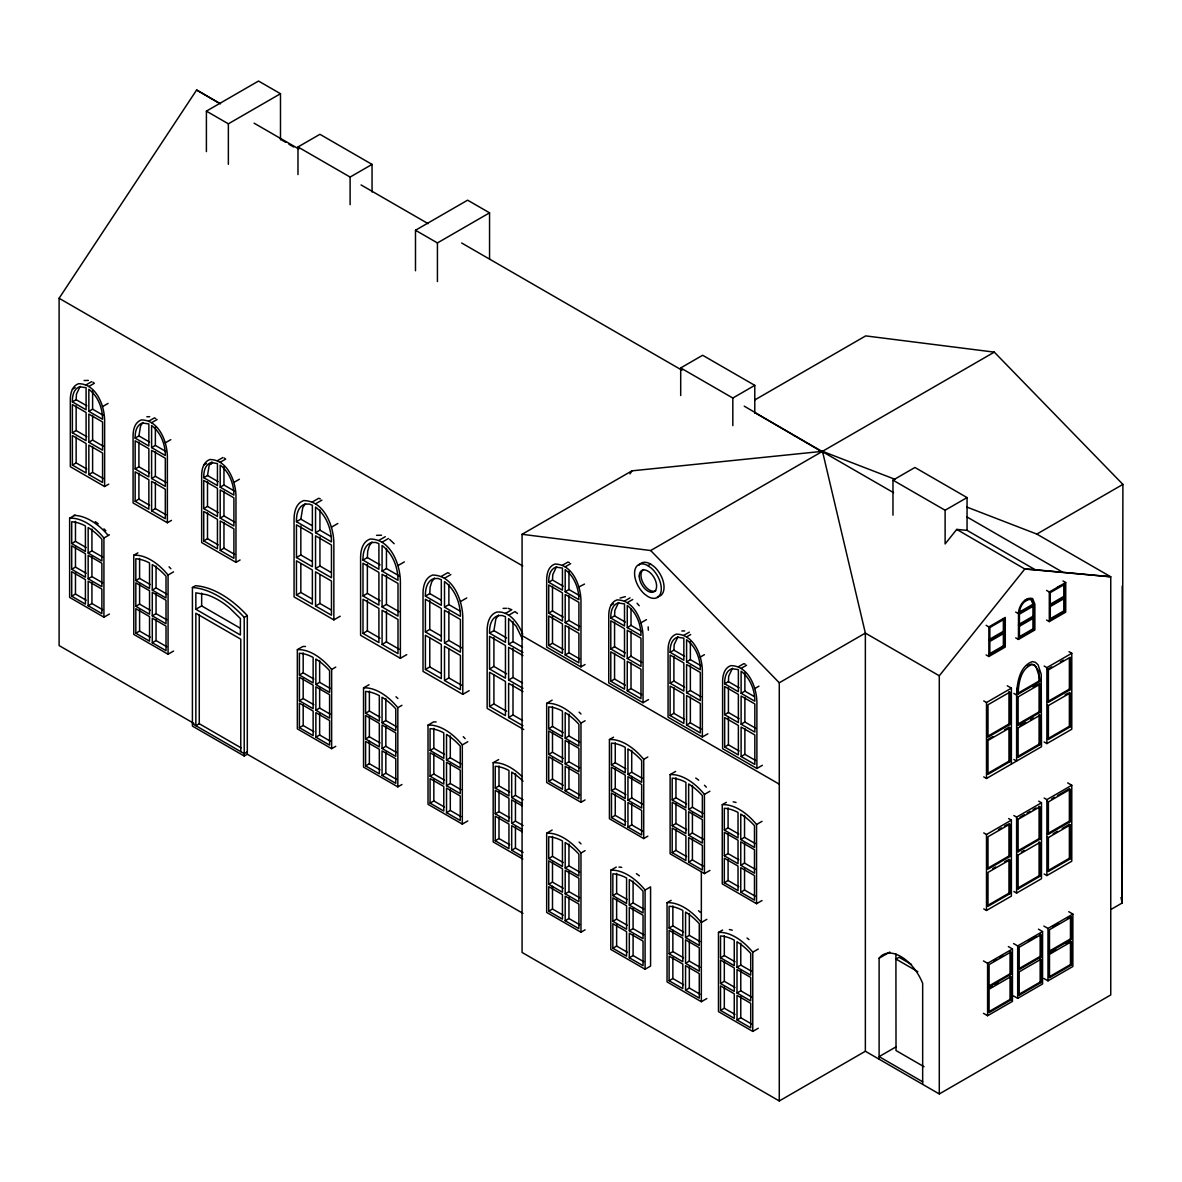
<?xml version="1.0" encoding="UTF-8"?>
<svg xmlns="http://www.w3.org/2000/svg" width="1182" height="1182" viewBox="0 0 1182 1182"><rect width="100%" height="100%" fill="white"/><g stroke="black" fill="none" stroke-linecap="round" stroke-linejoin="round"><path stroke-width="1.5" d="M754.781 399.944L865.697 335.895L994.298 352.133L1122.9 484.398L1122.22 902.959L1111.139 909.357M1018.101 694.159C1018.47 683.595 1020.509 668.584 1032.004 664.58L1034.738 665.259L1038.771 671.169L1039.997 681.526L1018.101 694.159L1017.185 693.642L1017.392 687.835M1013.861 759.494L1016.609 761.075L1016.609 695.031C1017.037 683.019 1019.46 666.146 1032.388 661.595L1035.476 662.363L1038.106 664.89L1041.224 674.39L1041.49 746.714L986.497 778.465L983.749 776.884M72.383 401.865C72.235 396.162 73.52 388.893 79.622 386.75L86.094 387.711L86.094 409.785L72.383 401.865L76.15 399.679L76.446 394.167L80.199 386.322M135.147 438.094C134.984 432.39 136.27 425.121 142.387 422.979L148.858 423.939L148.858 446.013L135.147 438.094L138.915 435.922L140.584 425.83L142.963 422.55M203.732 477.691C203.585 471.987 204.855 464.733 210.972 462.576L217.444 463.536L217.444 485.61L203.732 477.691L207.5 475.519L209.17 465.427L211.548 462.147M296.46 521.676C296.283 515.071 297.775 506.635 304.867 504.153L309.241 504.049L312.373 505.261L312.373 530.866L296.46 521.676L300.834 519.149L302.784 507.447L305.532 503.65M362.992 560.091C362.815 553.471 364.307 545.05 371.384 542.553L375.773 542.449L378.905 543.676L378.905 569.281L362.992 560.091L367.366 557.564L367.705 551.167L369.301 545.862L372.064 542.065M425.402 596.127C425.225 589.508 426.717 581.086 433.809 578.589L438.182 578.486L441.314 579.712L441.314 605.302L425.402 596.127L429.775 593.6L430.115 587.203L431.726 581.899L434.474 578.101M489.54 633.153C489.363 626.534 490.855 618.112 497.932 615.615L502.306 615.512L505.453 616.723L505.453 642.328L489.54 633.153L493.913 630.627L495.849 618.925L498.612 615.128M548.729 582.238C548.581 576.535 549.852 569.266 555.968 567.124L562.44 568.084L562.44 590.158L548.729 582.238L552.496 580.052L552.792 574.541L556.545 566.695M610.798 618.068C610.651 612.365 611.936 605.095 618.038 602.953L624.51 603.913L624.51 625.987L610.798 618.068L614.566 615.896L614.862 610.37L618.614 602.524M670.12 652.316C669.972 646.628 671.258 639.359 677.375 637.216L683.846 638.177L683.846 660.236L670.12 652.316L673.903 650.144L674.183 644.633L677.951 636.788M724.655 683.802C724.507 678.099 725.792 670.844 731.894 668.687L738.366 669.647L738.366 691.721L724.655 683.802L728.422 681.63L728.718 676.104L732.471 668.258M1019.431 613.103C1019.401 606.839 1024.809 597.811 1031.945 599.762L1033.881 604.756L1019.431 613.103L1018.515 612.572L1032.965 604.238L1033.881 604.756M744.246 406.165L823.322 452.662M193.907 723.399L59.1 645.564L59.1 298.278L196.626 89.995L220.561 103.824M629.976 473.879L631.986 470.835L822.48 451.332L895.276 479.434M210.884 464.437L212.479 462.251M631.986 470.835L522.075 534.294L522.075 952.456L779.278 1100.959L865.357 1051.256L939.291 1093.956L1110.755 994.948L1110.755 576.786L1035.196 569.724L967.053 530.378L956.74 529.403L945.112 543.942L945.112 510.24L892.971 480.158L892.971 515.189M939.291 1093.956L939.291 675.779L1024.824 569L1035.196 569.724M206.407 151.621L206.407 111.138L258.533 81.041L280.489 93.718L280.489 139.712M206.407 111.138L228.362 123.814L280.489 93.718M297.982 174.581L297.982 146.967L319.923 134.305L372.049 164.401L372.049 192.001M297.982 146.967L350.108 177.064L372.049 164.401M72.383 389.173L75.131 387.593M86.094 384.859L91.59 381.683M88.842 386.44L94.338 383.278L92.964 382.214M88.842 411.366L102.568 419.285C102.568 408.056 98.017 396.147 88.842 389.292L88.842 411.366L92.61 409.194L103.292 415.34M102.568 406.593L108.05 403.431M415.488 270.737L415.488 230.254L467.614 200.172L489.555 212.834L489.555 258.843M72.383 432.745L86.094 440.664L86.094 412.488L72.383 404.569L72.383 432.745L76.15 430.573L86.818 436.734M88.842 442.26L102.568 450.179L102.568 421.989L88.842 414.069L88.842 442.26L92.61 440.073L103.292 446.235M415.488 230.254L437.429 242.931L489.555 212.834M72.383 465.058L86.094 472.977L86.094 443.516L72.383 435.597L72.383 465.058L76.15 462.886L86.818 469.047M148.858 421.088L154.34 417.926L155.714 418.458M151.606 422.668L157.088 419.507M88.842 474.573L102.568 482.492L102.568 453.031L88.842 445.097L88.842 474.573L92.61 472.386L103.292 478.547M151.606 447.594L165.317 455.513C165.332 444.284 160.767 432.39 151.606 425.52L151.606 447.594L155.374 445.422L166.041 451.583M165.317 442.836L170.814 439.66M104.622 486.526L104.622 420.467C104.489 405.411 96.141 383.751 78.603 383.692C71.688 386.056 70.181 394.241 70.329 400.668L70.329 466.727L104.622 486.526L108.729 484.147M135.147 468.988L148.858 476.907L148.858 448.717L135.147 440.797L135.147 468.988L138.915 466.801L149.582 472.963M109.424 614.034L103.927 617.196L69.635 597.398L69.635 518.204L75.131 515.042M151.606 478.488L165.317 486.408L165.317 458.232L151.606 450.312L151.606 478.488L155.374 476.302L166.041 482.463M135.147 501.301L148.858 509.22L148.858 479.759L135.147 471.84L135.147 501.301L138.915 499.114L149.582 505.275M203.732 465.014L206.466 463.418M71.703 543.543L85.414 551.462L85.414 525.99L84.203 525.325A51.727 29.86 60 0 0 71.703 521.764L71.703 543.543L75.471 541.371L86.138 547.532M217.444 460.685L222.94 457.523M220.192 462.265L225.673 459.104L224.299 458.055M69.635 518.204A49.792 28.737 60 0 1 103.927 538.002L109.424 534.84M151.606 510.801L165.317 518.721L165.317 489.259L151.606 481.34L151.606 510.801L155.374 508.615L166.041 514.776M88.162 553.058L101.874 560.977L101.874 539.199A51.727 29.86 60 0 0 89.374 528.324L88.162 527.571L88.162 553.058L91.93 550.871L102.598 557.032M71.703 569.296L85.414 577.215L85.414 553.723L71.703 545.803L71.703 569.296L75.471 567.109L86.138 573.27M220.192 487.191L233.903 495.11C233.918 483.881 229.352 471.987 220.192 465.117L220.192 487.191L223.959 485.019L234.627 491.18M233.903 482.433L239.399 479.257M167.371 522.754L167.371 456.71C167.238 441.654 158.905 419.994 141.352 419.92C134.453 422.299 132.945 430.47 133.078 436.912L133.078 502.956L167.371 522.754L171.493 520.375M203.732 508.585L217.444 516.504L217.444 488.329L203.732 480.409L203.732 508.585L207.5 506.398L218.168 512.56M88.162 578.796L101.874 586.715L101.874 563.223L88.162 555.304L88.162 578.796L91.93 576.609L102.598 582.77M173.547 651.06L168.066 654.222L133.773 634.424L133.773 555.23L137.88 552.851M71.703 596.216L85.414 604.135L85.414 579.579L71.703 571.66L71.703 596.216L75.471 594.044L86.138 600.205M220.192 518.085L233.903 526.005L233.903 497.829L220.192 489.909L220.192 518.085L223.959 515.913L234.627 522.06M88.162 605.716L101.874 613.635L101.874 589.094L88.162 581.175L88.162 605.716L91.93 603.544L102.598 609.705M203.732 540.898L217.444 548.817L217.444 519.356L203.732 511.437L203.732 540.898L207.5 538.711L218.168 544.872M135.827 580.569L149.538 588.488L149.538 563.001L148.326 562.351A51.727 29.86 60 0 0 135.827 558.79L135.827 580.569L139.594 578.397L150.262 584.558M133.773 555.23A49.792 28.737 60 0 1 168.066 575.028L173.547 571.866M220.192 550.398L233.903 558.318L233.903 528.856L220.192 520.937L220.192 550.398L223.959 548.226L234.627 554.373M152.286 590.084L166.012 598.003L166.012 576.21A51.727 29.86 60 0 0 153.512 565.351L152.286 564.597L152.286 590.084L156.054 587.897L166.736 594.058M312.373 501.951L318.741 498.272L320.322 498.893M135.827 606.307L149.538 614.226L149.538 590.749L135.827 582.829L135.827 606.307L139.594 604.135L150.262 610.296M315.55 503.783L321.918 500.119M247.304 754.219L244.216 756.007L192.415 726.103L192.415 587.498L195.503 585.725A90.334 52.156 60 0 1 247.304 615.63L247.304 754.219L522.902 913.346M235.972 562.351L235.972 496.307C235.824 481.251 227.491 459.591 209.938 459.517C203.038 461.896 201.531 470.081 201.664 476.509L201.664 542.553L235.972 562.351L240.079 559.987M152.286 615.822L166.012 623.741L166.012 600.249L152.286 592.33L152.286 615.822L156.054 613.635L166.736 619.796M135.827 633.242L149.538 641.161L149.538 616.605L135.827 608.686L135.827 633.242L139.594 631.07L150.262 637.216M315.55 532.698L331.462 541.888C331.477 528.856 326.188 515.057 315.55 507.093L315.55 532.698L319.938 530.171L331.063 536.598M331.462 527.172L337.83 523.493M195.843 609.277L240.389 635L240.389 618.555L229.544 607.932A72.944 42.109 60 0 0 206.702 594.738L195.843 592.832L195.843 609.277L201.664 605.923L239.857 627.967M296.46 557.505L312.373 566.695L312.373 534.013L296.46 524.823L296.46 557.505L300.834 554.979L311.974 561.406M152.286 642.742L166.012 650.661L166.012 626.105L152.286 618.186L152.286 642.742L156.054 640.57L166.736 646.731M315.55 568.527L331.462 577.717L331.462 545.035L315.55 535.845L315.55 568.527L319.938 566.001L331.063 572.428M192.415 587.498A90.334 52.156 60 0 1 244.216 617.403L247.304 615.63M378.905 540.366L385.273 536.687M680.699 395.542L680.699 367.942L702.64 355.265L754.781 385.362L754.781 412.961M382.082 542.198L388.45 538.519M296.46 594.989L312.373 604.179L312.373 570.005L296.46 560.815L296.46 594.989L300.834 592.463L311.974 598.89M315.55 606.011L331.462 615.201L331.462 581.027L315.55 571.837L315.55 606.011L319.938 603.485L331.063 609.912M382.082 571.113L397.994 580.303C398.009 567.271 392.72 553.471 382.082 545.508L382.082 571.113L386.455 568.586L399.191 575.93M397.994 565.587L404.362 561.908M362.992 595.92L378.905 605.11L378.905 572.413L362.992 563.223L362.992 595.92L367.366 593.394L380.102 600.737M333.856 619.885L333.856 543.262C333.693 525.798 324.016 500.68 303.671 500.592C295.663 503.355 293.904 512.84 294.067 520.302L294.067 596.925L333.856 619.885L340.224 616.206M680.699 367.942L732.825 398.038L754.781 385.362M335.762 746.3L331.64 748.679L297.347 728.866L297.347 649.672L302.843 646.51A49.792 28.737 60 0 1 305.503 646.495M382.082 606.942L397.994 616.132L397.994 583.435L382.082 574.26L382.082 606.942L386.455 604.416L399.191 611.759M441.314 576.402L447.683 572.723L449.278 573.344M444.506 578.234L450.859 574.555M241.098 747.881L199.27 723.724L195.843 725.704L195.843 613.236L240.773 639.181L240.773 751.649M362.992 633.404L378.905 642.594L378.905 608.405L362.992 599.23L362.992 633.404L367.366 630.878L380.102 638.221M299.415 675.011L313.127 682.93L313.127 657.458L311.915 656.793A51.727 29.86 60 0 0 299.415 653.232L299.415 675.011L303.183 672.839L313.851 679M297.347 649.672A49.792 28.737 60 0 1 331.64 669.47L335.762 667.091M444.506 607.149L460.419 616.339C460.419 603.293 455.129 589.493 444.506 581.544L444.506 607.149L448.879 604.623L460.02 611.05M382.082 644.426L397.994 653.616L397.994 619.442L382.082 610.252L382.082 644.426L386.455 641.9L399.191 649.243M315.875 684.526L329.586 692.445L329.586 670.667A51.727 29.86 60 0 0 317.086 659.792L315.875 659.039L315.875 684.526L319.642 682.339L330.31 688.5M460.419 601.623L466.772 597.944M299.415 700.763L313.127 708.683L313.127 685.191L299.415 677.271L299.415 700.763L303.183 698.577L313.851 704.738M425.402 631.956L441.314 641.146L441.314 608.449L425.402 599.259L425.402 631.956L429.775 629.43L440.916 635.857M400.388 658.3L400.388 581.677C400.225 564.213 390.548 539.081 370.202 539.007C362.194 541.755 360.436 551.255 360.599 558.717L360.599 635.325L400.388 658.3L406.756 654.621M562.44 565.232L567.936 562.056L569.31 562.588M315.875 710.264L329.586 718.183L329.586 694.691L315.875 686.772L315.875 710.264L319.642 708.077L330.31 714.238M565.188 566.813L570.67 563.637M247.304 751.855L244.216 753.628L192.415 723.724M401.954 784.508L397.832 786.887L363.539 767.088L363.539 687.88L369.02 684.718M444.506 642.978L460.419 652.168L460.419 619.471L444.506 610.296L444.506 642.978L448.879 640.452L461.601 647.795M299.415 727.684L313.127 735.603L313.127 711.047L299.415 703.127L299.415 727.684L303.183 725.512L313.851 731.673M505.453 613.414L511.806 609.749L508.053 608.287M508.629 615.261L514.997 611.582L517.494 613.502M425.402 669.44L441.314 678.616L441.314 644.441L425.402 635.266L425.402 669.44L429.775 666.914L440.916 673.341M565.188 591.739L578.899 599.658C578.914 588.414 574.349 576.52 565.188 569.665L565.188 591.739L568.956 589.552L579.623 595.713M315.875 737.184L329.586 745.103L329.586 720.562L315.875 712.643L315.875 737.184L319.642 735.012L330.31 741.173M578.899 586.966L584.499 584.071M365.593 713.234L379.319 721.153L379.319 695.666L378.092 695.016A51.727 29.86 60 0 0 365.593 691.455L365.593 713.234L369.375 711.047L380.043 717.208M522.075 534.294L650.676 550.531L994.298 352.133M548.729 613.118L562.44 621.038L562.44 592.862L548.729 584.942L548.729 613.118L552.496 610.946L563.164 617.107M444.506 680.463L460.419 689.653L460.419 655.478L444.506 646.288L444.506 680.463L448.879 677.936L461.601 685.279M363.539 687.88A49.792 28.737 60 0 1 397.832 707.693L401.954 705.314M522.607 639.418L516.135 626.135L508.629 618.57L508.629 644.175L513.003 641.649L522.547 647.16M647.825 565.617L651.282 568.114A18.912 10.919 60 0 1 661.196 590.675A18.912 10.919 60 0 1 648.032 596.615L644.574 594.118A18.912 10.919 60 0 1 634.66 571.556A18.912 10.919 60 0 1 647.825 565.617L650.676 564.11L654.03 566.518A18.912 10.919 60 0 1 663.915 585.046A18.912 10.919 60 0 1 657.443 596.762M382.052 722.734L395.778 730.653L395.778 708.875A51.727 29.86 60 0 0 383.278 698.001L382.052 697.247L382.052 722.734L385.834 720.562L396.502 726.708M565.188 622.618L578.899 630.538L578.899 602.362L565.188 594.443L565.188 622.618L568.956 620.447L579.623 626.608M365.593 738.972L379.319 746.891L379.319 723.414L365.593 715.494L365.593 738.972L369.375 736.785L380.043 742.946M489.54 668.982L505.453 678.158L505.453 645.475L489.54 636.285L489.54 668.982L493.913 666.456L506.635 673.799M610.798 605.391L613.547 603.795M462.797 694.336L462.797 617.713C462.635 600.249 452.972 575.117 432.612 575.043C424.604 577.791 422.861 587.291 423.023 594.738L423.023 671.361L462.797 694.336L469.165 690.657M624.51 601.062L630.006 597.9M548.729 645.431L562.44 653.351L562.44 623.889L548.729 615.97L548.729 645.431L552.496 643.259L563.164 649.42M627.258 602.643L632.754 599.481M382.052 748.472L395.778 756.391L395.778 732.914L382.052 724.994L382.052 748.472L385.834 746.3L396.502 752.461M467.791 820.943L462.31 824.105L428.017 804.307L428.017 725.113L433.498 721.936A49.792 28.737 60 0 1 436.158 721.936M522.946 655.582L508.629 647.308L508.629 680.005L513.003 677.478L522.547 682.989M365.593 765.892L379.319 773.811L379.319 749.27L365.593 741.35L365.593 765.892L369.375 763.72L380.043 769.881M565.188 654.931L578.899 662.851L578.899 633.389L565.188 625.47L565.188 654.931L568.956 652.76L579.623 658.921M489.54 706.467L505.453 715.642L505.453 681.467L489.54 672.277L489.54 706.467L493.913 703.94L506.635 711.283M627.258 627.568L640.984 635.488C640.984 624.259 636.433 612.365 627.258 605.494L627.258 627.568L631.025 625.396L641.708 631.557M640.984 622.811L646.465 619.634M892.971 480.158L914.927 467.481L967.053 497.578L967.053 530.378M382.052 775.407L395.778 783.326L395.778 758.77L382.052 750.851L382.052 775.407L385.834 773.22L396.502 779.381M430.071 750.452L443.782 758.371L443.782 732.884L442.57 732.234A51.727 29.86 60 0 0 430.071 728.673L430.071 750.452L433.838 748.28L444.506 754.441M610.798 648.962L624.51 656.882L624.51 628.691L610.798 620.772L610.798 648.962L614.566 646.776L625.234 652.937M580.968 666.899L580.968 600.84C580.82 585.784 572.487 564.124 554.934 564.065C548.034 566.429 546.527 574.615 546.675 581.042L546.675 647.101L580.968 666.899L585.075 664.52M522.946 691.573L508.629 683.314L508.629 717.489L513.003 714.962L522.547 720.473M428.017 725.113A49.792 28.737 60 0 1 462.31 744.911L467.791 741.735M446.53 759.952L460.241 767.872L460.241 746.093A51.727 29.86 60 0 0 447.742 735.219L446.53 734.465L446.53 759.952L450.298 757.78L460.965 763.941M585.075 799.948L580.968 802.327L546.675 782.528L546.675 703.334L552.157 700.158M627.258 658.463L640.984 666.382L640.984 638.206L627.258 630.287L627.258 658.463L631.025 656.276L641.708 662.437M430.071 776.19L443.782 784.109L443.782 760.632L430.071 752.712L430.071 776.19L433.838 774.018L444.506 780.179M683.846 635.31L689.328 632.148M686.594 636.906L690.702 634.527M610.798 681.275L624.51 689.195L624.51 659.733L610.798 651.814L610.798 681.275L614.566 679.089L625.234 685.25M446.53 785.69L460.241 793.61L460.241 770.132L446.53 762.213L446.53 785.69L450.298 783.518L460.965 789.679M548.729 728.673L562.44 736.593L562.44 711.106L561.228 710.456A51.727 29.86 60 0 0 548.729 706.895L548.729 728.673L552.496 726.487L563.164 732.648M522.784 859.033L493.175 841.924L493.175 762.73L498.656 759.553M430.071 803.125L443.782 811.044L443.782 786.488L430.071 778.569L430.071 803.125L433.838 800.938L444.506 807.099M627.258 690.776L640.984 698.695L640.984 669.234L627.258 661.314L627.258 690.776L631.025 688.604L641.708 694.75M945.112 510.24L967.053 497.578M686.594 661.831L700.305 669.751C700.32 658.507 695.755 646.613 686.594 639.758L686.594 661.831L690.362 659.645L701.029 665.806M546.675 703.334A49.792 28.737 60 0 1 580.968 723.133L585.075 720.754M700.305 657.059L704.428 654.68M565.188 738.174L578.899 746.093L578.899 724.315A51.727 29.86 60 0 0 566.4 713.44L565.188 712.687L565.188 738.174L568.956 736.002L579.623 742.163M670.12 683.211L683.846 691.13L683.846 662.954L670.12 655.035L670.12 683.211L673.903 681.039L684.57 687.185M446.53 812.625L460.241 820.544L460.241 795.988L446.53 788.069L446.53 812.625L450.298 810.453L460.965 816.599M548.729 754.412L562.44 762.331L562.44 738.853L548.729 730.934L548.729 754.412L552.496 752.24L563.164 758.386M495.228 788.069L508.94 795.988L508.94 770.501L507.728 769.851A51.727 29.86 60 0 0 495.228 766.291L495.228 788.069L498.996 785.897L509.664 792.058M643.038 702.729L643.038 636.684C642.905 621.629 634.557 599.968 617.019 599.895C610.104 602.273 608.597 610.444 608.745 616.886L608.745 682.93L643.038 702.729L648.519 699.567M686.594 692.711L700.305 700.63L700.305 672.455L686.594 664.535L686.594 692.711L690.362 690.539L701.029 696.7M565.188 763.912L578.899 771.831L578.899 748.354L565.188 740.434L565.188 763.912L568.956 761.74L579.623 767.901M647.839 836.176L643.717 838.555L609.424 818.757L609.424 739.563L613.547 737.184M523.005 781.199A51.727 29.86 60 0 0 512.914 772.851L511.688 772.097L511.688 797.569L515.455 795.397L523.079 799.8M738.366 666.796L743.862 663.634L745.236 664.166M741.114 668.377L746.61 665.215M548.729 781.332L562.44 789.266L562.44 764.71L548.729 756.79L548.729 781.332L552.496 779.16L563.164 785.321M495.228 813.807L508.94 821.726L508.94 798.249L495.228 790.33L495.228 813.807L498.996 811.635L509.664 817.796M670.12 715.524L683.846 723.443L683.846 693.982L670.12 686.062L670.12 715.524L673.903 713.352L684.57 719.498M565.188 790.847L578.899 798.766L578.899 774.21L565.188 766.291L565.188 790.847L568.956 788.66L579.623 794.821M611.478 764.902L625.204 772.821L625.204 747.334L623.978 746.684A51.727 29.86 60 0 0 611.478 743.123L611.478 764.902L615.261 762.73L625.928 768.891M522.355 805.991L511.688 799.83L511.688 823.322L515.455 821.135L523.079 825.538M741.114 693.302L754.84 701.222C754.84 689.993 750.289 678.099 741.114 671.228L741.114 693.302L744.882 691.13L754.027 696.405M686.594 725.024L700.305 732.943L700.305 703.482L686.594 695.563L686.594 725.024L690.362 722.852L701.029 729.013M754.84 688.545L758.947 686.166M495.228 840.742L508.94 848.661L508.94 824.105L495.228 816.186L495.228 840.742L498.996 838.555L509.664 844.716M609.424 739.563A49.792 28.737 60 0 1 643.717 759.361L647.839 756.982M779.278 1100.959L779.278 682.782L865.357 633.094L939.291 675.779M966.817 507.063L1036.821 534.087L1122.9 484.398M724.655 714.696L738.366 722.616L738.366 694.425L724.655 686.506L724.655 714.696L728.422 712.51L739.09 718.671M627.952 774.402L641.663 782.321L641.663 760.543A51.727 29.86 60 0 0 629.164 749.683L627.952 748.93L627.952 774.402L631.72 772.23L642.387 778.391M702.359 736.992L702.359 670.933C702.226 655.877 693.893 634.217 676.34 634.143C669.44 636.522 667.933 644.707 668.066 651.134L668.066 717.193L702.359 736.992L707.855 733.815M611.478 790.64L625.204 798.559L625.204 775.082L611.478 767.162L611.478 790.64L615.261 788.468L625.928 794.629M522.355 831.847L511.688 825.686L511.688 850.242L515.455 848.07L523.079 852.458M585.075 929.835L580.968 932.214L546.675 912.415L546.675 833.221L552.157 830.045M741.114 724.197L754.84 732.116L754.84 703.94L741.114 696.021L741.114 724.197L744.882 722.025L755.564 728.171M709.909 870.44L704.428 873.601L670.12 853.803L670.12 774.609L675.616 771.432M627.952 800.155L641.663 808.074L641.663 784.582L627.952 776.663L627.952 800.155L631.72 797.968L642.387 804.129M724.655 747.009L738.366 754.929L738.366 725.467L724.655 717.548L724.655 747.009L728.422 744.823L739.09 750.984M611.478 817.575L625.204 825.494L625.204 800.938L611.478 793.019L611.478 817.575L615.261 815.388L625.928 821.549M548.729 858.56L562.44 866.48L562.44 840.993L561.228 840.343A51.727 29.86 60 0 0 548.729 836.782L548.729 858.56L552.496 856.374L563.164 862.535M741.114 756.51L754.84 764.429L754.84 734.968L741.114 727.048L741.114 756.51L744.882 754.338L755.564 760.484M672.189 799.948L685.9 807.867L685.9 782.381L684.688 781.73A51.727 29.86 60 0 0 672.189 778.17L672.189 799.948L675.956 797.776L686.624 803.937M546.675 833.221A49.792 28.737 60 0 1 580.968 853.02L585.075 850.641M627.952 827.075L641.663 834.994L641.663 810.438L627.952 802.519L627.952 827.075L631.72 824.903L642.387 831.064M565.188 868.061L578.899 875.98L578.899 854.202A51.727 29.86 60 0 0 566.4 843.327L565.188 842.574L565.188 868.061L568.956 865.889L579.623 872.05M1046.558 590.409L1049.306 591.99L1065.721 582.519L1065.721 612.143L1049.306 621.614L1046.558 620.033M1057.521 587.41L1060.668 585.592M989.836 640.171L989.836 627.539L1004.286 619.191L1004.286 631.838L989.836 640.171L988.935 639.654L1003.37 631.306L1004.286 631.838M1064.731 584.292L1050.281 592.64L1050.281 605.273L1064.731 596.94L1064.731 584.292L1063.815 583.775L1063.815 596.408L1050.68 603.987M548.729 884.299L562.44 892.218L562.44 868.74L548.729 860.821L548.729 884.299L552.496 882.127L563.164 888.273M670.12 774.609A49.792 28.737 60 0 1 704.428 794.407L709.909 791.231M1033.881 605.819L1019.431 614.152L1019.431 625.145L1018.515 624.628L1032.965 616.28L1033.881 616.812L1033.881 605.819L1032.965 605.287L1032.965 616.28M756.894 768.463L756.894 702.418C756.761 687.363 748.413 665.702 730.875 665.629C723.96 668.007 722.453 676.178 722.601 682.62L722.601 748.664L756.894 768.463L762.375 765.301M688.648 809.448L702.359 817.368L702.359 795.589A51.727 29.86 60 0 0 689.86 784.715L688.648 783.962L688.648 809.448L692.416 807.276L703.083 813.438M990.235 640.171L994.18 637.896M995.495 637.128L996.81 636.374M998.125 635.62L1003.37 632.592L1003.37 645.8L988.935 654.134L989.836 654.665L1004.286 646.332L1004.286 633.109L989.836 641.457L989.836 654.665M1051.995 604.519L1055.94 602.244M1057.255 601.475L1062.5 598.447M1064.731 598.21L1050.281 606.558L1050.281 619.767L1064.731 611.434L1064.731 598.21L1063.815 597.693L1063.815 610.902L1050.68 618.482M672.189 825.686L685.9 833.606L685.9 810.128L672.189 802.209L672.189 825.686L675.956 823.514L686.624 829.675M1019.431 625.145L1033.881 616.812M1018.515 625.736L1019.431 626.268L1033.881 617.92L1033.881 629.415L1019.431 637.748L1018.515 637.216L1032.965 628.883L1033.881 629.415M565.188 893.799L578.899 901.718L578.899 878.241L565.188 870.321L565.188 893.799L568.956 891.627L579.623 897.788M762.035 900.536L756.554 903.698L722.261 883.9L722.261 804.706L726.369 802.327M610.798 870.233A49.792 28.737 60 0 1 645.091 890.046L650.573 886.869L650.573 966.063L645.091 969.24L610.798 949.442L610.798 870.233L616.28 867.071M988.861 656.512L1005.276 647.042L1005.276 617.418L988.861 626.888L988.861 656.512L986.113 654.931M1015.707 637.852L1018.441 639.432L1034.871 629.947L1034.871 604.194L1032.64 598.565C1024.558 596.363 1018.47 606.588 1018.441 613.665L1015.707 612.084M548.729 911.219L562.44 919.138L562.44 894.597L548.729 886.677L548.729 911.219L552.496 909.047L563.164 915.208M688.648 835.186L702.359 843.106L702.359 819.628L688.648 811.709L688.648 835.186L692.416 833.014L703.083 839.176M672.189 852.621L685.9 860.54L685.9 835.984L672.189 828.065L672.189 852.621L675.956 850.434L686.624 856.595M565.188 920.734L578.899 928.653L578.899 904.097L565.188 896.178L565.188 920.734L568.956 918.547L579.623 924.708M724.315 830.045L738.026 837.964L738.026 812.477L736.814 811.827A51.727 29.86 60 0 0 724.315 808.266L724.315 830.045L728.082 827.873L738.75 834.034M612.852 895.587L626.578 903.506L626.578 878.019L625.352 877.369A51.727 29.86 60 0 0 612.852 873.808L612.852 895.587L616.635 893.4L627.302 899.561M688.648 862.121L702.359 870.041L702.359 845.485L688.648 837.565L688.648 862.121L692.416 859.949L703.083 866.096M722.261 804.706A49.792 28.737 60 0 1 756.554 824.504L762.035 821.327M740.774 839.545L754.485 847.464L754.485 825.686A51.727 29.86 60 0 0 741.986 814.812L740.774 814.058L740.774 839.545L744.542 837.373L755.209 843.534M629.312 905.087L643.038 913.006L643.038 891.228A51.727 29.86 60 0 0 630.538 880.354L629.312 879.6L629.312 905.087L633.094 902.915L643.762 909.061M983.749 700.911L986.497 702.507L1011.378 688.146L1011.378 764.104M1044.149 666.042L1046.897 667.623L1071.778 653.262L1071.778 729.22L1046.897 743.581L1044.149 742M724.315 855.783L738.026 863.702L738.026 840.225L724.315 832.305L724.315 855.783L728.082 853.611L738.75 859.772M1051.744 666.884L1047.474 669.352L1048.39 669.884L1070.286 657.236L1070.286 689.653L1048.39 702.285L1047.474 701.753L1069.37 689.121L1070.286 689.653M1060.417 661.89L1063.401 660.162M612.852 921.325L626.578 929.244L626.578 905.767L612.852 897.847L612.852 921.325L616.635 919.138L627.302 925.299M1017.185 693.642L1039.081 680.995L1039.997 681.526M1033.112 687.156L1037.589 684.57M1018.101 696.878L1039.997 684.23L1039.997 712.406L1018.101 725.054L1017.185 724.522L1017.185 696.346L1018.101 696.878L1018.101 725.054M706.821 998.539L701.34 1001.715L667.047 981.902L667.047 902.708L671.154 900.329M740.774 865.283L754.485 873.202L754.485 849.725L740.774 841.806L740.774 865.283L744.542 863.111L755.209 869.272M629.312 930.825L643.038 938.744L643.038 915.267L629.312 907.348L629.312 930.825L633.094 928.653L643.762 934.814M724.315 882.718L738.026 890.637L738.026 866.081L724.315 858.162L724.315 882.718L728.082 880.531L738.75 886.692M612.852 948.245L626.578 956.164L626.578 931.623L612.852 923.703L612.852 948.245L616.635 946.073L627.302 952.234M987.073 736.637L1008.97 723.99L1009.886 724.522L1009.886 692.12L987.989 704.753L987.989 737.154L1009.886 724.522M987.073 739.917L992.762 736.622M1004.7 729.737L1008.97 727.27L1009.886 727.802L1009.886 761.681L987.989 774.313L987.989 740.434L1009.886 727.802M1065.1 694.853L1067.952 693.213M1047.474 705.033L1048.39 705.565L1070.286 692.933L1070.286 726.812L1048.39 739.444L1047.474 738.913L1069.37 726.28L1070.286 726.812M1017.185 724.522L1039.081 711.889L1039.997 712.406M669.101 928.047L682.812 935.967L682.812 910.495L681.6 909.83A51.727 29.86 60 0 0 669.101 906.269L669.101 928.047L672.868 925.875L683.536 932.037M1020.022 725.733L1025.71 722.453M1030.541 719.661L1033.393 718.021M1018.101 727.905L1039.997 715.258L1039.997 744.719L1018.101 757.367L1017.185 756.835L1017.185 727.373L1018.101 727.905L1018.101 757.367M740.774 892.218L754.485 900.137L754.485 875.581L740.774 867.662L740.774 892.218L744.542 890.031L755.209 896.192M629.312 957.76L643.038 965.679L643.038 941.123L629.312 933.204L629.312 957.76L633.094 955.573L643.762 961.734M706.821 919.345L701.34 922.507A49.792 28.737 60 0 0 667.047 902.708M685.56 937.562L699.271 945.482L699.271 923.703A51.727 29.86 60 0 0 686.772 912.829L685.56 912.076L685.56 937.562L689.328 935.376L699.995 941.537M669.101 953.8L682.812 961.72L682.812 938.227L669.101 930.308L669.101 953.8L672.868 951.613L683.536 957.775M987.073 773.796L1008.97 761.149L1009.886 761.681M1017.185 756.835L1039.081 744.202L1039.997 744.719M758.268 1028.237L752.771 1031.413L718.479 1011.615L718.479 932.406L722.601 930.027M685.56 963.3L699.271 971.22L699.271 947.728L685.56 939.808L685.56 963.3L689.328 961.114L699.995 967.275M669.101 980.72L682.812 988.64L682.812 964.084L669.101 956.164L669.101 980.72L672.868 978.548L683.536 984.709M720.532 957.76L734.258 965.679L734.258 940.192L733.032 939.527A51.727 29.86 60 0 0 720.532 935.967L720.532 957.76L724.315 955.573L734.982 961.734M685.56 990.221L699.271 998.14L699.271 973.599L685.56 965.679L685.56 990.221L689.328 988.049L699.995 994.21M718.479 932.406A49.792 28.737 60 0 1 752.771 952.204L758.268 949.043M737.007 967.26L750.718 975.18L750.718 953.401A51.727 29.86 60 0 0 738.218 942.527L737.007 941.773L737.007 967.26L740.774 965.073L751.442 971.235M720.532 983.498L734.258 991.417L734.258 967.925L720.532 960.006L720.532 983.498L724.315 981.311L734.982 987.472M983.749 832.911L986.497 834.507L1011.378 820.131L1011.378 896.104L986.497 910.465L983.749 908.869M1013.861 815.536L1016.609 817.117L1041.49 802.755L1041.49 878.714L1016.609 893.075L1013.861 891.494M1044.149 798.042L1046.897 799.623L1071.778 785.262L1071.778 861.22L1046.897 875.581L1044.149 874M998.524 829.616L1001.509 827.888M1004.493 826.174L1007.478 824.445M1020.022 817.205L1024.292 814.738M1027.128 813.098L1030.113 811.369M1033.112 809.655L1036.097 807.927M1051.744 798.884L1054.58 797.244M1057.432 795.604L1069.37 788.719L1069.37 821.121L1047.474 833.753L1048.39 834.285L1070.286 821.653L1070.286 789.236L1048.39 801.884L1047.474 801.352M1018.101 819.362L1039.997 806.73L1039.997 839.131L1018.101 851.779L1017.185 851.247L1017.185 818.845L1018.101 819.362L1018.101 851.779M737.007 992.998L750.718 1000.918L750.718 977.44L737.007 969.521L737.007 992.998L740.774 990.812L751.442 996.973M720.532 1010.418L734.258 1018.337L734.258 993.796L720.532 985.862L720.532 1010.418L724.315 1008.246L734.982 1014.407M987.073 868.637L1008.97 855.99L1009.886 856.522L1009.886 824.12L987.989 836.753L987.989 869.154L1009.886 856.522M1017.185 851.247L1039.081 838.614L1039.997 839.131M992.762 868.622L995.599 866.982M1004.7 861.737L1007.537 860.097M1021.455 852.059L1024.292 850.419M1053.162 833.753L1057.432 831.286M1062.263 828.493L1069.37 824.401L1070.286 824.918L1070.286 858.812L1048.39 871.444L1047.474 870.912L1069.37 858.28L1070.286 858.812M1018.101 855.059L1039.997 842.411L1039.997 876.29L1018.101 888.938L1017.185 888.406L1017.185 854.527L1018.101 855.059L1018.101 888.938M1047.474 837.033L1048.39 837.565L1070.286 824.918M737.007 1019.918L750.718 1027.838L750.718 1003.296L737.007 995.377L737.007 1019.918L740.774 1017.746L751.442 1023.908M879.113 1059.205L879.113 958.233L889.81 952.057M987.073 905.796L1008.97 893.149L1009.886 893.681L1009.886 859.802L987.989 872.434L987.989 906.313L1009.886 893.681M1017.185 888.406L1039.081 875.773L1039.997 876.29M983.468 960.936L987.591 963.315L1012.457 948.954L1012.457 1001.361L987.591 1015.722L983.468 1013.343M1013.58 943.546L1017.687 945.925L1042.568 931.564L1042.568 983.971L1017.687 998.332L1013.58 995.968M1043.869 926.067L1047.991 928.431L1072.872 914.07L1072.872 966.492L1047.991 980.853L1043.869 978.474M993.855 960.789L996.692 959.149M999.603 957.464L1002.587 955.736M1028.222 940.946L1035.683 936.632M1052.837 926.732L1058.511 923.452M1067.479 918.281L1070.464 916.552L1071.365 917.084L1071.365 939.439L1049.483 952.086L1049.483 929.717L1071.365 917.084M1018.278 946.679L1019.194 947.21L1041.076 934.578L1041.076 956.932L1019.194 969.58L1018.278 969.048L1040.16 956.401L1041.076 956.932M988.167 986.423L1010.049 973.791L1010.965 974.323L1010.965 951.953L989.083 964.601L989.083 986.955L1010.965 974.323M1048.567 951.554L1070.464 938.922L1071.365 939.439M988.167 988.699L992.422 986.231M995.274 984.591L998.11 982.951M1048.567 953.815L1055.674 949.722M1066.194 943.635L1070.464 941.182L1070.464 964.556L1048.567 977.204M1018.278 971.308L1019.194 971.84L1041.076 959.193L1041.076 982.582L1019.194 995.214L1018.278 994.683L1040.16 982.05L1041.076 982.582M895.912 1046.927L879.113 1056.634L922.669 1081.781M988.167 1012.073L1010.049 999.425L1010.965 999.957L1010.965 976.583L989.083 989.216L989.083 1012.605L1010.965 999.957M1071.365 965.088L1049.483 977.721L1049.483 954.347L1071.365 941.714L1071.365 965.088L1070.464 964.556M620.092 598.033L625.352 596.674M1027.69 598.875L1031.029 599.23L1032.965 604.238M84.085 380.515L88.355 380.427M146.849 416.758L149.686 416.699M376.57 535.328L381.52 535.224M503.104 608.39L506.413 608.316M681.822 630.981L684.673 630.922M1031.088 664.048L1033.822 664.742L1036.141 666.988L1038.86 675.439L1039.081 680.995M754.722 412.636L893.562 492.672M1036.821 534.087L1110.755 576.786L1024.824 569L956.74 529.403M966.61 516.741L1062.263 571.97M1062.973 580.938L1065.721 582.519M254.1 123.179L298.795 148.991M361.071 184.939L428.12 223.649M461.66 243.004L681.984 370.217M1063.815 596.408L1064.731 596.94M1063.815 610.902L1064.731 611.434M1026.404 599.422L1027.321 599.939M1025.09 600.175L1026.006 600.707M1033.881 617.92L1032.965 617.388L1032.965 628.883M1069.03 651.681L1071.778 653.262M1004.286 619.191L1003.37 618.674L1003.37 631.306M986.113 625.308L989.836 627.539M1003.37 645.8L1004.286 646.332M1029.123 664.668L1030.039 665.2M1027.128 665.821L1028.044 666.338M1039.997 684.23L1039.081 683.698L1039.081 711.889M1007.256 685.767L1011.378 688.146M1013.861 693.435L1016.609 695.031M1039.997 715.258L1039.081 714.741L1039.081 744.202M1067.656 782.883L1071.778 785.262M1038.742 801.174L1041.49 802.755M1069.37 821.121L1070.286 821.653M1008.63 818.55L1011.378 820.131M552.496 580.052L563.164 586.213M614.566 615.896L625.234 622.057M673.903 650.144L684.57 656.306M728.422 681.63L739.09 687.791M59.1 298.278L522.784 565.986M1068.75 911.691L1072.872 914.07M1038.461 929.185L1042.568 931.564M522.075 635.665L779.278 784.168M300.834 519.149L311.974 525.576M367.366 557.564L380.102 564.907M429.775 593.6L440.916 600.028M493.913 630.627L506.635 637.97M508.629 644.175L522.946 652.434M76.15 399.679L86.818 405.84M138.915 435.922L149.582 442.083M207.5 475.519L218.168 481.68M1008.349 946.575L1012.457 948.954M508.629 680.005L522.946 688.264M508.629 717.489L522.946 725.748M523.744 729.516L487.147 708.387L487.147 631.764C486.984 624.303 488.727 614.817 496.75 612.069C509.605 610.754 518.337 623.638 522.74 634.099M911.558 964.482L899.088 957.287L896.015 959.075L917.808 971.663M511.688 797.569L522.355 803.73M511.688 823.322L522.355 829.468M924.043 1066.74L896.015 1050.547L895.912 953.992M511.688 850.242L522.355 856.403M196.626 89.995L218.892 103.07M280.947 139.535L285.719 142.342M288.896 144.204L293.668 147.011M389.705 539.48L394.182 543.72M650.676 550.531L779.278 682.782M637.054 603.219L639.181 605.716M822.48 451.332L865.357 633.094L865.357 1051.256M1120.964 897.581L1122.22 902.959L1122.22 586.169M648.164 626.888L648.342 630.198M1070.464 916.552L1070.464 938.922M1069.37 658.507L1069.37 689.121M1069.37 692.401L1069.37 726.28M1069.37 824.401L1069.37 858.28M1049.306 591.99L1049.306 621.614M1048.39 669.884L1048.39 702.285M1048.39 705.565L1048.39 739.444M1048.39 801.884L1048.39 834.285M1048.39 837.565L1048.39 871.444M1047.991 928.431L1047.991 980.853M1046.897 667.623L1046.897 743.581M1046.897 799.623L1046.897 875.581M1040.16 934.046L1040.16 956.401M1040.16 958.676L1040.16 982.05M1039.081 806.198L1039.081 838.614M1039.081 841.88L1039.081 875.773M1019.431 626.268L1019.431 637.748M1019.194 947.21L1019.194 969.58M1019.194 971.84L1019.194 995.214M1018.515 613.635L1018.441 639.432M1017.687 945.925L1017.687 998.332M1016.609 817.117L1016.609 893.075M1010.049 951.436L1010.049 973.791M1010.049 976.051L1010.049 999.425M1008.97 691.588L1008.97 723.99M1008.97 727.27L1008.97 761.149M1008.97 823.588L1008.97 855.99M1008.97 859.27L1008.97 893.149M987.591 963.315L987.591 1015.722M986.497 702.507L986.497 778.465M986.497 834.507L986.497 910.465M922.669 1084.352L922.669 983.38A35.888 20.715 60 0 0 879.113 958.233M756.554 824.504L756.554 903.698M752.771 952.204L752.771 1031.413M744.882 672.735L744.882 691.13M744.882 697.365L744.882 722.025M744.882 728.555L744.882 754.338M744.542 815.521L744.542 837.373M744.542 843.239L744.542 863.111M744.542 868.992L744.542 890.031M740.774 943.236L740.774 965.073M740.774 970.954L740.774 990.812M740.774 996.707L740.774 1017.746M732.825 398.038L732.825 425.638M728.422 687.85L728.422 712.51M728.422 717.208L728.422 744.823M728.082 807.897L728.082 827.873M728.082 833.738L728.082 853.611M728.082 859.491L728.082 880.531M724.315 935.612L724.315 955.573M724.315 961.439L724.315 981.311M724.315 987.192L724.315 1008.246M704.428 794.407L704.428 873.601M701.34 871.828L701.34 1001.715M692.416 785.424L692.416 807.276M692.416 813.142L692.416 833.014M692.416 838.895L692.416 859.949M690.362 641.25L690.362 659.645M690.362 665.88L690.362 690.539M690.362 697.07L690.362 722.852M689.328 913.538L689.328 935.376M689.328 941.256L689.328 961.114M689.328 967.009L689.328 988.049M675.956 777.8L675.956 797.776M675.956 803.642L675.956 823.514M675.956 829.395L675.956 850.434M673.903 656.379L673.903 681.039M673.903 687.569L673.903 713.352M672.868 905.914L672.868 925.875M672.868 929.938L672.868 951.613M672.868 957.494L672.868 978.548M645.091 890.046L645.091 969.24M643.717 759.361L643.717 838.555M633.094 881.063L633.094 902.915M633.094 908.781L633.094 928.653M633.094 934.534L633.094 955.573M631.72 750.393L631.72 772.23M631.72 776.293L631.72 797.968M631.72 803.849L631.72 824.903M631.025 608.833L631.025 625.396M631.025 631.631L631.025 656.276M631.025 662.821L631.025 688.604M616.635 873.439L616.635 893.4M616.635 899.28L616.635 919.138M616.635 925.033L616.635 946.073M615.261 742.769L615.261 762.73M615.261 768.596L615.261 788.468M615.261 794.348L615.261 815.388M614.566 622.116L614.566 646.776M614.566 653.306L614.566 679.089M580.968 723.133L580.968 802.327M580.968 853.02L580.968 932.214M568.956 571.157L568.956 589.552M568.956 595.787L568.956 620.447M568.956 626.977L568.956 652.76M568.956 714.15L568.956 736.002M568.956 741.868L568.956 761.74M568.956 767.62L568.956 788.66M568.956 844.037L568.956 865.889M568.956 871.755L568.956 891.627M568.956 897.507L568.956 918.547M552.496 586.287L552.496 610.946M552.496 615.63L552.496 643.259M552.496 706.526L552.496 726.487M552.496 732.367L552.496 752.24M552.496 758.12L552.496 779.16M552.496 836.413L552.496 856.374M552.496 862.254L552.496 882.127M552.496 886.249L552.496 909.047M515.455 773.56L515.455 795.397M515.455 801.263L515.455 821.135M515.455 827.016L515.455 848.07M513.003 621.525L513.003 641.649M513.003 648.416L513.003 677.478M513.003 684.378L513.003 714.962M498.996 765.936L498.996 785.897M498.996 791.763L498.996 811.635M498.996 817.516L498.996 838.555M493.913 637.394L493.913 666.456M493.913 675.158L493.913 703.94M462.31 744.911L462.31 824.105M450.298 735.928L450.298 757.78M450.298 763.646L450.298 783.518M450.298 789.399L450.298 810.453M448.879 584.499L448.879 604.623M448.879 611.389L448.879 640.452M448.879 649.154L448.879 677.936M437.429 242.931L437.429 281.567M433.838 728.304L433.838 748.28M433.838 754.146L433.838 774.018M433.838 779.898L433.838 800.938M429.775 600.367L429.775 629.43M429.775 638.132L429.775 666.914M397.832 707.693L397.832 786.887M386.455 548.463L386.455 568.586M386.455 575.353L386.455 604.416M386.455 611.316L386.455 641.9M385.834 698.71L385.834 720.562M385.834 726.428L385.834 746.3M385.834 752.18L385.834 773.22M369.375 691.086L369.375 711.047M369.375 716.927L369.375 736.785M369.375 740.922L369.375 763.72M367.366 564.331L367.366 593.394M367.366 600.293L367.366 630.878M350.108 177.064L350.108 204.678M331.64 669.47L331.64 748.679M319.938 510.063L319.938 530.171M319.938 536.953L319.938 566.001M319.938 574.703L319.938 603.485M319.642 660.502L319.642 682.339M319.642 688.22L319.642 708.077M319.642 713.972L319.642 735.012M303.183 652.878L303.183 672.839M303.183 678.704L303.183 698.577M303.183 704.457L303.183 725.512M300.834 525.931L300.834 554.979M300.834 563.681L300.834 592.463M244.216 617.403L244.216 756.007M228.362 123.814L228.362 164.298M223.959 466.624L223.959 485.019M223.959 491.254L223.959 515.913M223.959 522.444L223.959 548.226M207.5 481.754L207.5 506.398M207.5 512.944L207.5 538.711M201.664 593.128L201.664 605.923M199.27 614.95L199.27 723.724M168.066 575.028L168.066 654.222M156.054 566.06L156.054 587.897M156.054 593.763L156.054 613.635M156.054 619.516L156.054 640.57M155.374 427.027L155.374 445.422M155.374 451.657L155.374 476.302M155.374 482.847L155.374 508.615M139.594 558.436L139.594 578.397M139.594 584.263L139.594 604.135M139.594 610.015L139.594 631.07M138.915 442.142L138.915 466.801M138.915 473.332L138.915 499.114M103.927 538.002L103.927 617.196M92.61 390.799L92.61 409.194M92.61 415.414L92.61 440.073M92.61 446.604L92.61 472.386M91.93 529.034L91.93 550.871M91.93 556.752L91.93 576.609M91.93 582.504L91.93 603.544M76.15 405.914L76.15 430.573M76.15 437.104L76.15 462.886M75.471 521.41L75.471 541.371M75.471 547.236L75.471 567.109M75.471 572.989L75.471 594.044M618.954 867.056A49.792 28.737 60 0 1 621.717 867.381M636.418 873.69A49.792 28.737 60 0 1 639.373 875.832M698.532 910.716A49.792 28.737 60 0 1 700.438 912.46M463.285 736.711A49.792 28.737 60 0 1 465.132 738.647M493.175 762.73A49.792 28.737 60 0 1 522.03 776.559M579.121 712.199A49.792 28.737 60 0 1 581.012 713.987M579.121 842.086A49.792 28.737 60 0 1 581.012 843.874M695.74 778.052A49.792 28.737 60 0 1 698.71 780.209M704.472 785.262A49.792 28.737 60 0 1 706.334 787.168M729.397 929.554A49.792 28.737 60 0 1 732.264 930.19M747.054 938.006A49.792 28.737 60 0 1 749.004 939.587M733.18 801.839A49.792 28.737 60 0 1 736.031 802.475M169.056 566.828A49.792 28.737 60 0 1 170.888 568.778M639.034 565.203A18.912 10.919 60 0 1 650.573 564.036M655.788 590.764A12.278 7.092 60 0 1 643.496 583.672A12.278 7.092 60 0 1 643.496 569.488M73.757 515.426A53.426 30.85 60 0 1 108.05 535.239M395.985 696.745A49.792 28.737 60 0 1 397.891 698.547M95.254 521.661A49.792 28.737 60 0 1 98.209 523.803M103.986 528.871A49.792 28.737 60 0 1 105.848 530.762M639.24 576.107A12.278 7.092 60 0 0 652.272 592.315A12.278 7.092 60 0 0 652.272 574.94A12.278 7.092 60 0 0 639.24 576.107"/></g></svg>
